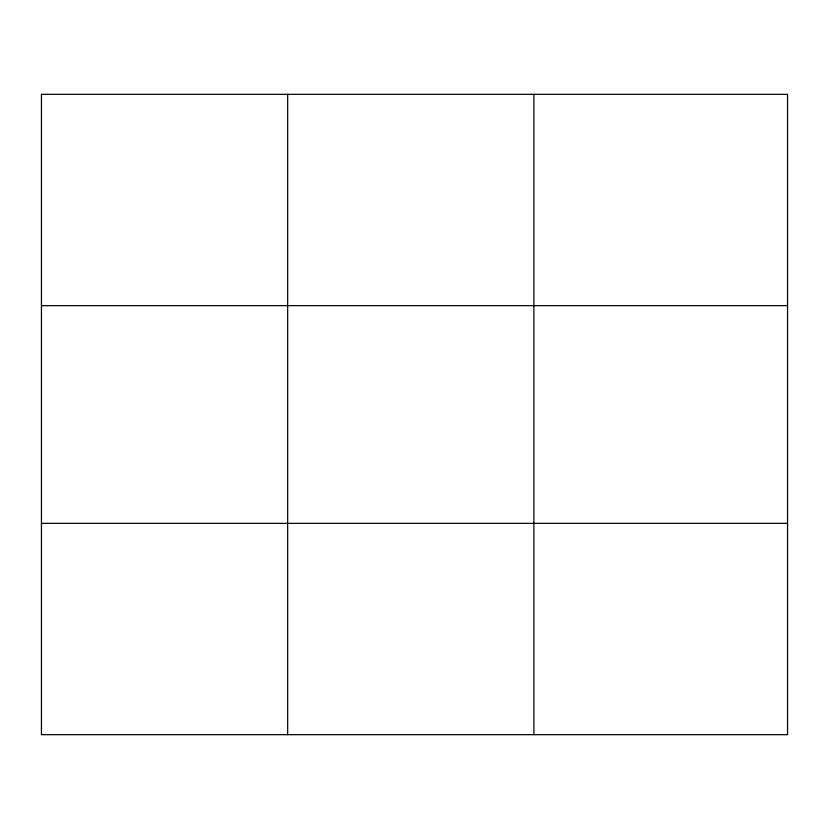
<?xml version="1.0" encoding="UTF-8"?>
<svg xmlns="http://www.w3.org/2000/svg" width="829" height="829" viewBox="0 0 829 829"><rect width="100%" height="100%" fill="white"/><g stroke="black" fill="none" stroke-linecap="round" stroke-linejoin="round"><path stroke-width="1.24" d="M287.663 94.33L287.663 734.67M533.876 94.33L533.876 734.67M41.45 305.642L787.55 305.642M41.45 523.358L787.55 523.358M787.55 724.1L787.55 734.67L41.45 734.67L41.45 94.33L787.55 94.33L787.55 724.1"/></g></svg>
